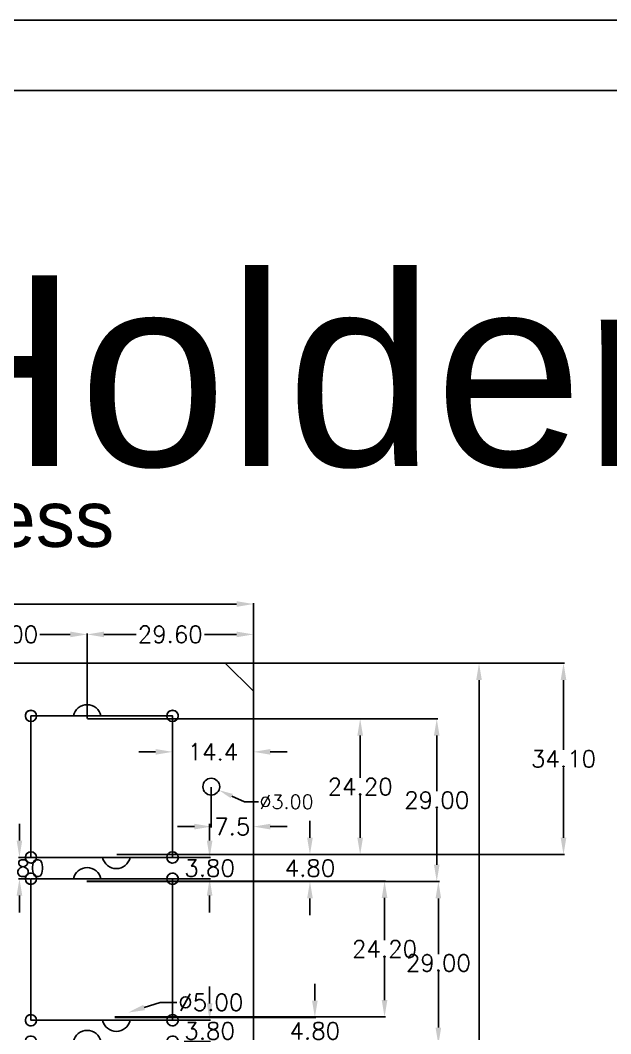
# Model space of a CAD drawing. Header units: millimetres. Extents: x -257 to 257, y -194 to 194.
# Drawn here: x 43.5 to 148.6, y 14 to 194.5 of the extents above; entities that cross this region are included whole.
import ezdxf

# ---------------------------------------------------------------- set-up
doc = ezdxf.new("R2010")
doc.units = ezdxf.units.MM
for name, color, linetype in [('border', 5, 'Continuous'), ('Corner holes', 6, 'Continuous'), ('Glass holder', 1, 'Continuous'), ('Glass holder dimensions', 7, 'Continuous'), ('Square cut-outs', 7, 'Continuous')]:
    doc.layers.add(name, color=color, linetype=linetype)
doc.styles.add('Arial', font='arial.ttf')
doc.styles.get("Standard").update_dxf_attribs({"font": 'txt_____.ttf'})
doc.dimstyles.new('COPY_1_OF_STANDARD', dxfattribs={"dimtxt": 2.5, "dimasz": 2.5, "dimexe": 0.09, "dimexo": 0.031, "dimgap": 0.045, "dimtad": 0, "dimtih": 1, "dimtoh": 1, "dimzin": 0, "dimdsep": 46, "dimtxsty": 'Standard', "dimsah": 1, "dimcen": 0, "dimadec": 0, "dimazin": 0, "dimtfac": 1, "dimtdec": 4, "dimtofl": 0, "dimtmove": 0, "dimatfit": 3, "dimfxl": 1, "dimtolj": 1, "dimtzin": 0, "dimarcsym": 0})
doc.dimstyles.get("Standard").update_dxf_attribs({"dimtxt": 3, "dimasz": 3, "dimexe": 0.18, "dimexo": 0.063, "dimgap": 0.09, "dimtad": 0, "dimtih": 1, "dimtoh": 1, "dimzin": 0, "dimdsep": 46, "dimtxsty": 'Standard', "dimsah": 1, "dimcen": 0, "dimadec": 0, "dimazin": 0, "dimtfac": 1, "dimtdec": 4, "dimtofl": 0, "dimtmove": 0, "dimatfit": 3, "dimfxl": 1, "dimtolj": 1, "dimtzin": 0, "dimarcsym": 0})

# ---------------------------------------------------------------- blocks, each defined once
blk = doc.blocks.new('*D81')
at = {"layer": 'Defpoints', "color": 0, "transparency": 16777216}
for p in [(85, 90.53), (-85, 80), (85, 80)]:
    blk.add_point(p, dxfattribs=at)
at = {"layer": 'Glass holder dimensions', "color": 0, "linetype": 'ByBlock', "lineweight": -2, "transparency": 16777216}
for p, q in [((-85, 80.06), (-85, 90.71)), ((-82, 90.53), (-5.88, 90.53)), ((82, 90.53), (5.88, 90.53)), ((85, 80.06), (85, 90.71))]:
    blk.add_line(p, q, dxfattribs=at)
at = {"layer": 'Glass holder dimensions', "color": 0, "transparency": 16777216}
for points in [[(-82, 91.03), (-82, 90.03), (-85, 90.53)], [(82, 90.03), (82, 91.03), (85, 90.53)]]:
    blk.add_solid(points, dxfattribs=at)
at = {"layer": 'Glass holder dimensions', "color": 0, "transparency": 16777216, "insert": (0, 90.53), "char_height": 3, "attachment_point": 5}
blk.add_mtext('\\A1;170.0', dxfattribs=at)
blk = doc.blocks.new('*D84')
at = {"layer": 'Defpoints', "color": 0, "transparency": 16777216}
for p in [(85, 80), (70.6, 70.6), (85, 64.2)]:
    blk.add_point(p, dxfattribs=at)
at = {"layer": 'Glass holder dimensions', "color": 0, "linetype": 'ByBlock', "lineweight": -2, "transparency": 16777216}
for p, q in [((85, 79.94), (85, 64.02)), ((70.6, 70.54), (70.6, 64.02)), ((67.6, 64.2), (64.6, 64.2)), ((88, 64.2), (91, 64.2))]:
    blk.add_line(p, q, dxfattribs=at)
at = {"layer": 'Glass holder dimensions', "color": 0, "transparency": 16777216}
for points in [[(67.6, 63.7), (67.6, 64.7), (70.6, 64.2)], [(88, 64.7), (88, 63.7), (85, 64.2)]]:
    blk.add_solid(points, dxfattribs=at)
at = {"layer": 'Glass holder dimensions', "color": 0, "transparency": 16777216, "insert": (77.8, 64.2), "char_height": 3, "attachment_point": 5}
blk.add_mtext('\\A1;14.4', dxfattribs=at)
blk = doc.blocks.new('*D86')
at = {"layer": 'Defpoints', "color": 0, "transparency": 16777216}
for p in [(85, 79.94), (77.5, 58), (85, 50.89)]:
    blk.add_point(p, dxfattribs=at)
at = {"layer": 'Glass holder dimensions', "color": 0, "linetype": 'ByBlock', "lineweight": -2, "transparency": 16777216}
for p, q in [((85, 79.87), (85, 50.71)), ((77.5, 57.94), (77.5, 50.71)), ((74.5, 50.89), (71.5, 50.89)), ((88, 50.89), (91, 50.89))]:
    blk.add_line(p, q, dxfattribs=at)
at = {"layer": 'Glass holder dimensions', "color": 0, "transparency": 16777216}
for points in [[(74.5, 50.39), (74.5, 51.39), (77.5, 50.89)], [(88, 51.39), (88, 50.39), (85, 50.89)]]:
    blk.add_solid(points, dxfattribs=at)
at = {"layer": 'Glass holder dimensions', "color": 0, "transparency": 16777216, "insert": (81.25, 50.89), "char_height": 3, "attachment_point": 5}
blk.add_mtext('\\A1;7.5', dxfattribs=at)
blk = doc.blocks.new('*D108')
at = {"layer": 'Defpoints', "color": 0, "transparency": 16777216}
for p in [(26.4, 85.12), (26.4, 70.1), (55.4, 70.1)]:
    blk.add_point(p, dxfattribs=at)
at = {"layer": 'Glass holder dimensions', "color": 0, "linetype": 'ByBlock', "lineweight": -2, "transparency": 16777216}
for p, q in [((26.4, 70.16), (26.4, 85.3)), ((29.4, 85.12), (34.81, 85.12)), ((52.4, 85.12), (46.99, 85.12)), ((55.4, 70.16), (55.4, 85.3))]:
    blk.add_line(p, q, dxfattribs=at)
at = {"layer": 'Glass holder dimensions', "color": 0, "transparency": 16777216}
for points in [[(29.4, 85.62), (29.4, 84.62), (26.4, 85.12)], [(52.4, 84.62), (52.4, 85.62), (55.4, 85.12)]]:
    blk.add_solid(points, dxfattribs=at)
at = {"layer": 'Glass holder dimensions', "color": 0, "transparency": 16777216, "insert": (40.9, 85.12), "char_height": 3, "attachment_point": 5}
blk.add_mtext('\\A1;29.00', dxfattribs=at)
blk = doc.blocks.new('*D109')
at = {"layer": 'Defpoints', "color": 0, "transparency": 16777216}
for p in [(85, 85.12), (55.4, 70.1), (85, 70.1)]:
    blk.add_point(p, dxfattribs=at)
at = {"layer": 'Glass holder dimensions', "color": 0, "linetype": 'ByBlock', "lineweight": -2, "transparency": 16777216}
for p, q in [((55.4, 70.16), (55.4, 85.3)), ((58.4, 85.12), (64.11, 85.12)), ((82, 85.12), (76.29, 85.12)), ((85, 70.16), (85, 85.3))]:
    blk.add_line(p, q, dxfattribs=at)
at = {"layer": 'Glass holder dimensions', "color": 0, "transparency": 16777216}
for points in [[(58.4, 85.62), (58.4, 84.62), (55.4, 85.12)], [(82, 84.62), (82, 85.62), (85, 85.12)]]:
    blk.add_solid(points, dxfattribs=at)
at = {"layer": 'Glass holder dimensions', "color": 0, "transparency": 16777216, "insert": (70.2, 85.12), "char_height": 3, "attachment_point": 5}
blk.add_mtext('\\A1;29.60', dxfattribs=at)
blk = doc.blocks.new('*D112')
at = {"layer": 'Defpoints', "color": 0, "transparency": 16777216}
for p in [(62.68, 17.76), (57.92, 16.24)]:
    blk.add_point(p, dxfattribs=at)
at = {"layer": 'Glass holder dimensions', "color": 0, "linetype": 'ByBlock', "lineweight": -2, "transparency": 16777216}
for p in [(65.54, 18.67), (71.4, 19.59)]:
    blk.add_line(p, (68.4, 19.59), dxfattribs=at)
at = {"layer": 'Glass holder dimensions', "color": 0, "transparency": 16777216}
blk.add_solid([(65.39, 19.15), (65.69, 18.2), (62.68, 17.76)], dxfattribs=at)
at = {"layer": 'Glass holder dimensions', "color": 0, "transparency": 16777216, "insert": (77.42, 19.59), "char_height": 3, "attachment_point": 5}
blk.add_mtext('\\A1;%%c5.00', dxfattribs=at)
blk = doc.blocks.new('*D115')
at = {"layer": 'Defpoints', "color": 0, "transparency": 16777216}
for p in [(55.4, 70.1), (60.6, 45.9), (104.01, 45.9)]:
    blk.add_point(p, dxfattribs=at)
at = {"layer": 'Glass holder dimensions', "color": 0, "linetype": 'ByBlock', "lineweight": -2, "transparency": 16777216}
for p, q in [((55.46, 70.1), (104.19, 70.1)), ((104.01, 67.1), (104.01, 59.59)), ((104.01, 48.9), (104.01, 56.41)), ((60.66, 45.9), (104.19, 45.9))]:
    blk.add_line(p, q, dxfattribs=at)
at = {"layer": 'Glass holder dimensions', "color": 0, "transparency": 16777216}
for points in [[(104.51, 67.1), (103.51, 67.1), (104.01, 70.1)], [(103.51, 48.9), (104.51, 48.9), (104.01, 45.9)]]:
    blk.add_solid(points, dxfattribs=at)
at = {"layer": 'Glass holder dimensions', "color": 0, "transparency": 16777216, "insert": (104.01, 58), "char_height": 3, "attachment_point": 5}
blk.add_mtext('\\A1;24.20', dxfattribs=at)
blk = doc.blocks.new('*D116')
at = {"layer": 'Defpoints', "color": 0, "transparency": 16777216}
for p in [(55.3, 41.2), (60.3, 17), (108.35, 17)]:
    blk.add_point(p, dxfattribs=at)
at = {"layer": 'Glass holder dimensions', "color": 0, "linetype": 'ByBlock', "lineweight": -2, "transparency": 16777216}
for p, q in [((55.36, 41.2), (108.53, 41.2)), ((108.35, 38.2), (108.35, 30.69)), ((108.35, 20), (108.35, 27.51)), ((60.36, 17), (108.53, 17))]:
    blk.add_line(p, q, dxfattribs=at)
at = {"layer": 'Glass holder dimensions', "color": 0, "transparency": 16777216}
for points in [[(108.85, 38.2), (107.85, 38.2), (108.35, 41.2)], [(107.85, 20), (108.85, 20), (108.35, 17)]]:
    blk.add_solid(points, dxfattribs=at)
at = {"layer": 'Glass holder dimensions', "color": 0, "transparency": 16777216, "insert": (108.35, 29.1), "char_height": 3, "attachment_point": 5}
blk.add_mtext('\\A1;24.20', dxfattribs=at)
blk = doc.blocks.new('*D126')
at = {"layer": 'Defpoints', "color": 0, "transparency": 16777216}
for p in [(45.4, 45.4), (43.35, 41.6), (45.3, 41.6)]:
    blk.add_point(p, dxfattribs=at)
at = {"layer": 'Glass holder dimensions', "color": 0, "linetype": 'ByBlock', "lineweight": -2, "transparency": 16777216}
for p, q in [((43.35, 48.4), (43.35, 51.4)), ((45.34, 45.4), (43.17, 45.4)), ((45.24, 41.6), (43.17, 41.6)), ((43.35, 38.6), (43.35, 35.6))]:
    blk.add_line(p, q, dxfattribs=at)
at = {"layer": 'Glass holder dimensions', "color": 0, "transparency": 16777216}
for points in [[(42.85, 48.4), (43.85, 48.4), (43.35, 45.4)], [(43.85, 38.6), (42.85, 38.6), (43.35, 41.6)]]:
    blk.add_solid(points, dxfattribs=at)
at = {"layer": 'Glass holder dimensions', "color": 0, "transparency": 16777216, "insert": (43.35, 43.5), "char_height": 3, "attachment_point": 5}
blk.add_mtext('\\A1;3.80', dxfattribs=at)
blk = doc.blocks.new('*D127')
at = {"layer": 'Defpoints', "color": 0, "transparency": 16777216}
for p in [(70.5, 16.4), (70.6, 12.6), (77.21, 12.6)]:
    blk.add_point(p, dxfattribs=at)
at = {"layer": 'Glass holder dimensions', "color": 0, "linetype": 'ByBlock', "lineweight": -2, "transparency": 16777216}
for p, q in [((77.21, 19.4), (77.21, 22.4)), ((70.56, 16.4), (77.39, 16.4)), ((70.66, 12.6), (77.39, 12.6)), ((77.21, 9.6), (77.21, 6.6))]:
    blk.add_line(p, q, dxfattribs=at)
at = {"layer": 'Glass holder dimensions', "color": 0, "transparency": 16777216}
for points in [[(76.71, 19.4), (77.71, 19.4), (77.21, 16.4)], [(77.71, 9.6), (76.71, 9.6), (77.21, 12.6)]]:
    blk.add_solid(points, dxfattribs=at)
at = {"layer": 'Glass holder dimensions', "color": 0, "transparency": 16777216, "insert": (77.21, 14.5), "char_height": 3, "attachment_point": 5}
blk.add_mtext('\\A1;3.80', dxfattribs=at)
blk = doc.blocks.new('*D128')
at = {"layer": 'Defpoints', "color": 0, "transparency": 16777216}
for p in [(70.6, 45.4), (70.5, 41.6), (77.21, 41.6)]:
    blk.add_point(p, dxfattribs=at)
at = {"layer": 'Glass holder dimensions', "color": 0, "linetype": 'ByBlock', "lineweight": -2, "transparency": 16777216}
for p, q in [((77.21, 48.4), (77.21, 51.4)), ((70.66, 45.4), (77.39, 45.4)), ((70.56, 41.6), (77.39, 41.6)), ((77.21, 38.6), (77.21, 35.6))]:
    blk.add_line(p, q, dxfattribs=at)
at = {"layer": 'Glass holder dimensions', "color": 0, "transparency": 16777216}
for points in [[(76.71, 48.4), (77.71, 48.4), (77.21, 45.4)], [(77.71, 38.6), (76.71, 38.6), (77.21, 41.6)]]:
    blk.add_solid(points, dxfattribs=at)
at = {"layer": 'Glass holder dimensions', "color": 0, "transparency": 16777216, "insert": (77.21, 43.5), "char_height": 3, "attachment_point": 5}
blk.add_mtext('\\A1;3.80', dxfattribs=at)
blk = doc.blocks.new('*D134')
at = {"layer": 'Defpoints', "color": 0, "transparency": 16777216}
for p in [(60.6, 45.9), (55.3, 41.1), (95.07, 41.1)]:
    blk.add_point(p, dxfattribs=at)
at = {"layer": 'Glass holder dimensions', "color": 0, "linetype": 'ByBlock', "lineweight": -2, "transparency": 16777216}
for p, q in [((95.07, 48.9), (95.07, 51.9)), ((60.66, 45.9), (95.25, 45.9)), ((55.36, 41.1), (95.25, 41.1)), ((95.07, 38.1), (95.07, 35.1))]:
    blk.add_line(p, q, dxfattribs=at)
at = {"layer": 'Glass holder dimensions', "color": 0, "transparency": 16777216}
for points in [[(94.57, 48.9), (95.57, 48.9), (95.07, 45.9)], [(95.57, 38.1), (94.57, 38.1), (95.07, 41.1)]]:
    blk.add_solid(points, dxfattribs=at)
at = {"layer": 'Glass holder dimensions', "color": 0, "transparency": 16777216, "insert": (95.07, 43.5), "char_height": 3, "attachment_point": 5}
blk.add_mtext('\\A1;4.80', dxfattribs=at)
blk = doc.blocks.new('*D135')
at = {"layer": 'Defpoints', "color": 0, "transparency": 16777216}
for p in [(60.3, 16.9), (55.4, 12.1), (95.94, 12.1)]:
    blk.add_point(p, dxfattribs=at)
at = {"layer": 'Glass holder dimensions', "color": 0, "linetype": 'ByBlock', "lineweight": -2, "transparency": 16777216}
for p, q in [((95.94, 19.9), (95.94, 22.9)), ((60.36, 16.9), (96.12, 16.9)), ((55.46, 12.1), (96.12, 12.1)), ((95.94, 9.1), (95.94, 6.1))]:
    blk.add_line(p, q, dxfattribs=at)
at = {"layer": 'Glass holder dimensions', "color": 0, "transparency": 16777216}
for points in [[(95.44, 19.9), (96.44, 19.9), (95.94, 16.9)], [(96.44, 9.1), (95.44, 9.1), (95.94, 12.1)]]:
    blk.add_solid(points, dxfattribs=at)
at = {"layer": 'Glass holder dimensions', "color": 0, "transparency": 16777216, "insert": (95.94, 14.5), "char_height": 3, "attachment_point": 5}
blk.add_mtext('\\A1;4.80', dxfattribs=at)
blk = doc.blocks.new('*D137')
at = {"layer": 'Defpoints', "color": 0, "transparency": 16777216}
for p in [(85, 80), (85, -80), (125.17, -80)]:
    blk.add_point(p, dxfattribs=at)
at = {"layer": 'Glass holder dimensions', "color": 0, "linetype": 'ByBlock', "lineweight": -2, "transparency": 16777216}
for p, q in [((85.06, 80), (125.35, 80)), ((125.17, 77), (125.17, 1.59)), ((125.17, -77), (125.17, -1.59)), ((85.06, -80), (125.35, -80))]:
    blk.add_line(p, q, dxfattribs=at)
at = {"layer": 'Glass holder dimensions', "color": 0, "transparency": 16777216}
for points in [[(125.67, 77), (124.67, 77), (125.17, 80)], [(124.67, -77), (125.67, -77), (125.17, -80)]]:
    blk.add_solid(points, dxfattribs=at)
at = {"layer": 'Glass holder dimensions', "color": 0, "transparency": 16777216, "insert": (125.17, 0), "char_height": 3, "attachment_point": 5}
blk.add_mtext('\\A1;160.00', dxfattribs=at)
blk = doc.blocks.new('*D138')
at = {"layer": 'Defpoints', "color": 0, "transparency": 16777216}
for p in [(55.4, 70.1), (55.3, 41.1), (117.64, 41.1)]:
    blk.add_point(p, dxfattribs=at)
at = {"layer": 'Glass holder dimensions', "color": 0, "linetype": 'ByBlock', "lineweight": -2, "transparency": 16777216}
for p, q in [((55.46, 70.1), (117.82, 70.1)), ((117.64, 67.1), (117.64, 57.19)), ((117.64, 44.1), (117.64, 54.01)), ((55.36, 41.1), (117.82, 41.1))]:
    blk.add_line(p, q, dxfattribs=at)
at = {"layer": 'Glass holder dimensions', "color": 0, "transparency": 16777216}
for points in [[(118.14, 67.1), (117.14, 67.1), (117.64, 70.1)], [(117.14, 44.1), (118.14, 44.1), (117.64, 41.1)]]:
    blk.add_solid(points, dxfattribs=at)
at = {"layer": 'Glass holder dimensions', "color": 0, "transparency": 16777216, "insert": (117.64, 55.6), "char_height": 3, "attachment_point": 5}
blk.add_mtext('\\A1;29.00', dxfattribs=at)
blk = doc.blocks.new('*D139')
at = {"layer": 'Defpoints', "color": 0, "transparency": 16777216}
for p in [(55.3, 41.1), (55.4, 12.1), (117.93, 12.1)]:
    blk.add_point(p, dxfattribs=at)
at = {"layer": 'Glass holder dimensions', "color": 0, "linetype": 'ByBlock', "lineweight": -2, "transparency": 16777216}
for p, q in [((55.36, 41.1), (118.11, 41.1)), ((117.93, 38.1), (117.93, 28.19)), ((117.93, 15.1), (117.93, 25.01)), ((55.46, 12.1), (118.11, 12.1))]:
    blk.add_line(p, q, dxfattribs=at)
at = {"layer": 'Glass holder dimensions', "color": 0, "transparency": 16777216}
for points in [[(118.43, 38.1), (117.43, 38.1), (117.93, 41.1)], [(117.43, 15.1), (118.43, 15.1), (117.93, 12.1)]]:
    blk.add_solid(points, dxfattribs=at)
at = {"layer": 'Glass holder dimensions', "color": 0, "transparency": 16777216, "insert": (117.93, 26.6), "char_height": 3, "attachment_point": 5}
blk.add_mtext('\\A1;29.00', dxfattribs=at)
blk = doc.blocks.new('*D143')
at = {"layer": 'Defpoints', "color": 0, "transparency": 16777216}
for p in [(60.6, 80), (140.21, 80), (60.6, 45.9)]:
    blk.add_point(p, dxfattribs=at)
at = {"layer": 'Glass holder dimensions', "color": 0, "linetype": 'ByBlock', "lineweight": -2, "transparency": 16777216}
for p, q in [((60.66, 80), (140.39, 80)), ((140.21, 77), (140.21, 64.54)), ((140.21, 48.9), (140.21, 61.36)), ((60.66, 45.9), (140.39, 45.9))]:
    blk.add_line(p, q, dxfattribs=at)
at = {"layer": 'Glass holder dimensions', "color": 0, "transparency": 16777216}
for points in [[(140.71, 77), (139.71, 77), (140.21, 80)], [(139.71, 48.9), (140.71, 48.9), (140.21, 45.9)]]:
    blk.add_solid(points, dxfattribs=at)
at = {"layer": 'Glass holder dimensions', "color": 0, "transparency": 16777216, "insert": (140.21, 62.95), "char_height": 3, "attachment_point": 5}
blk.add_mtext('\\A1;34.10', dxfattribs=at)
blk = doc.blocks.new('*D153')
at = {"layer": 'Defpoints', "color": 0, "transparency": 16777216}
for p in [(76.14, 58.62), (78.86, 57.38)]:
    blk.add_point(p, dxfattribs=at)
at = {"layer": 'Glass holder dimensions', "color": 0, "linetype": 'ByBlock', "lineweight": -2, "transparency": 16777216}
for p in [(81.14, 56.34), (85.91, 55.3)]:
    blk.add_line(p, (83.41, 55.3), dxfattribs=at)
at = {"layer": 'Glass holder dimensions', "color": 0, "transparency": 16777216}
blk.add_solid([(81.31, 56.72), (80.96, 55.96), (78.86, 57.38)], dxfattribs=at)
at = {"layer": 'Glass holder dimensions', "color": 0, "transparency": 16777216, "insert": (90.9, 55.3), "char_height": 2.5, "attachment_point": 5}
blk.add_mtext('\\A1;%%c3.00', dxfattribs=at)

msp = doc.modelspace()

# ---------------------------------------------------------------- linework, layer by layer
at = {"layer": 'border'}
for p, q in [((-257, 194.5), (257, 194.5)), ((-244.5, 182), (244.5, 182))]:
    msp.add_line(p, q, dxfattribs=at)
at = {"layer": 'Corner holes'}
for centre in [(45.4, 70.6), (70.6, 70.6), (45.4, 45.4), (70.6, 45.4), (45.4, 41.6), (70.6, 41.6), (45.4, 16.4), (70.6, 16.4)]:
    msp.add_circle(centre, 1, dxfattribs=at)
at = {"layer": 'Glass holder'}
for p, q in [((80, 80, 2), (80, 80)), ((85, 75, 2), (85, 75)), ((46.4, 70.6, 2), (46.4, 70.6)), ((52.951, 70.6, 2), (52.951, 70.6)), ((57.849, 70.6), (57.849, 70.6, 2)), ((69.6, 70.6, 2), (69.6, 70.6)), ((45.4, 69.6, 2), (45.4, 69.6)), ((70.6, 69.6, 2), (70.6, 69.6)), ((45.4, 46.4, 2), (45.4, 46.4)), ((46.4, 45.4, 2), (46.4, 45.4)), ((58.151, 45.4, 2), (58.151, 45.4)), ((63.049, 45.4, 2), (63.049, 45.4)), ((69.6, 45.4, 2), (69.6, 45.4)), ((70.6, 46.4, 2), (70.6, 46.4)), ((46.4, 41.6, 2), (46.4, 41.6)), ((52.951, 41.6, 2), (52.951, 41.6)), ((57.849, 41.6), (57.849, 41.6, 2)), ((69.6, 41.6, 2), (69.6, 41.6)), ((45.4, 40.6, 2), (45.4, 40.6)), ((70.6, 40.6, 2), (70.6, 40.6)), ((45.4, 17.4, 2), (45.4, 17.4)), ((46.4, 16.4, 2), (46.4, 16.4)), ((58.151, 16.4, 2), (58.151, 16.4)), ((63.049, 16.4, 2), (63.049, 16.4)), ((69.6, 16.4, 2), (69.6, 16.4)), ((70.6, 17.4, 2), (70.6, 17.4))]:
    msp.add_line(p, q, dxfattribs=at)
at = {"layer": 'Glass holder', "flags": 128}
for points in [[(46.4, 70.6), (52.951, 70.6, -0.8164966), (57.849, 70.6), (69.6, 70.6, -2.4142136), (70.6, 69.6), (70.6, 46.4, -2.4142136), (69.6, 45.4), (63.049, 45.4, -0.8164966), (58.151, 45.4), (46.4, 45.4, -2.4142136), (45.4, 46.4), (45.4, 69.6, -2.4142136), (46.4, 70.6, 2.4575871)], [(46.4, 70.6), (52.951, 70.6, -0.8164966), (57.849, 70.6), (69.6, 70.6, -2.4142136), (70.6, 69.6), (70.6, 46.4, -2.4142136), (69.6, 45.4), (63.049, 45.4, -0.8164966), (58.151, 45.4), (46.4, 45.4, -2.4142136), (45.4, 46.4), (45.4, 69.6, -2.4142136), (46.4, 70.6, 2.4575871)], [(46.4, 70.6), (52.951, 70.6, -0.8164966), (57.849, 70.6), (69.6, 70.6, -2.4142136), (70.6, 69.6), (70.6, 46.4, -2.4142136), (69.6, 45.4), (63.049, 45.4, -0.8164966), (58.151, 45.4), (46.4, 45.4, -2.4142136), (45.4, 46.4), (45.4, 69.6, -2.4142136), (46.4, 70.6, 2.4575871)], [(46.4, 70.6), (52.951, 70.6, -0.8164966), (57.849, 70.6), (69.6, 70.6, -2.4142136), (70.6, 69.6), (70.6, 46.4, -2.4142136), (69.6, 45.4), (63.049, 45.4, -0.8164966), (58.151, 45.4), (46.4, 45.4, -2.4142136), (45.4, 46.4), (45.4, 69.6, -2.4142136), (46.4, 70.6, 2.4575871)], [(46.4, 41.6), (52.951, 41.6, -0.8164966), (57.849, 41.6), (69.6, 41.6, -2.4142136), (70.6, 40.6), (70.6, 17.4, -2.4142136), (69.6, 16.4), (63.049, 16.4, -0.8164966), (58.151, 16.4), (46.4, 16.4, -2.4142136), (45.4, 17.4), (45.4, 40.6, -2.4142136), (46.4, 41.6, 2.4575871)], [(46.4, 41.6), (52.951, 41.6, -0.8164966), (57.849, 41.6), (69.6, 41.6, -2.4142136), (70.6, 40.6), (70.6, 17.4, -2.4142136), (69.6, 16.4), (63.049, 16.4, -0.8164966), (58.151, 16.4), (46.4, 16.4, -2.4142136), (45.4, 17.4), (45.4, 40.6, -2.4142136), (46.4, 41.6, 2.4575871)], [(46.4, 41.6), (52.951, 41.6, -0.8164966), (57.849, 41.6), (69.6, 41.6, -2.4142136), (70.6, 40.6), (70.6, 17.4, -2.4142136), (69.6, 16.4), (63.049, 16.4, -0.8164966), (58.151, 16.4), (46.4, 16.4, -2.4142136), (45.4, 17.4), (45.4, 40.6, -2.4142136), (46.4, 41.6, 2.4575871)], [(46.4, 41.6), (52.951, 41.6, -0.8164966), (57.849, 41.6), (69.6, 41.6, -2.4142136), (70.6, 40.6), (70.6, 17.4, -2.4142136), (69.6, 16.4), (63.049, 16.4, -0.8164966), (58.151, 16.4), (46.4, 16.4, -2.4142136), (45.4, 17.4), (45.4, 40.6, -2.4142136), (46.4, 41.6, 2.4575871)], [(46.4, 12.6), (52.951, 12.6, -0.8164966), (57.849, 12.6), (69.6, 12.6, -2.4142136), (70.6, 11.6), (70.6, -11.6, -2.4142136), (69.6, -12.6), (63.049, -12.6, -0.8164966), (58.151, -12.6), (46.4, -12.6, -2.4142136), (45.4, -11.6), (45.4, 11.6, -2.4142136), (46.4, 12.6, 2.4575871)], [(46.4, 12.6), (52.951, 12.6, -0.8164966), (57.849, 12.6), (69.6, 12.6, -2.4142136), (70.6, 11.6), (70.6, -11.6, -2.4142136), (69.6, -12.6), (63.049, -12.6, -0.8164966), (58.151, -12.6), (46.4, -12.6, -2.4142136), (45.4, -11.6), (45.4, 11.6, -2.4142136), (46.4, 12.6, 2.4575871)], [(46.4, 12.6), (52.951, 12.6, -0.8164966), (57.849, 12.6), (69.6, 12.6, -2.4142136), (70.6, 11.6), (70.6, -11.6, -2.4142136), (69.6, -12.6), (63.049, -12.6, -0.8164966), (58.151, -12.6), (46.4, -12.6, -2.4142136), (45.4, -11.6), (45.4, 11.6, -2.4142136), (46.4, 12.6, 2.4575871)], [(46.4, 12.6), (52.951, 12.6, -0.8164966), (57.849, 12.6), (69.6, 12.6, -2.4142136), (70.6, 11.6), (70.6, -11.6, -2.4142136), (69.6, -12.6), (63.049, -12.6, -0.8164966), (58.151, -12.6), (46.4, -12.6, -2.4142136), (45.4, -11.6), (45.4, 11.6, -2.4142136), (46.4, 12.6, 2.4575871)]]:
    msp.add_lwpolyline(points, format="xyb", dxfattribs=at)
at = {"layer": 'Glass holder'}
for points in [[(-80, 80, 0), (80, 80, 0), (85, 75, 0), (85, -75, 0), (80, -80, 0), (-80, -80, 0), (-85, -75, 0), (-85, 75, 0), (-80, 80, 0)], [(-80, 80, 2), (80, 80, 2), (85, 75, 2), (85, -75, 2), (80, -80, 2), (-80, -80, 2), (-85, -75, 2), (-85, 75, 2), (-80, 80, 2)]]:
    msp.add_polyline3d(points, dxfattribs=at)
for centre in [(77.5, 58), (77.5, 58, 2)]:
    msp.add_circle(centre, 1.5, dxfattribs=at)
at = {"layer": 'Square cut-outs', "flags": 128}
for points in [[(45.4, 70.6), (70.6, 70.6), (70.6, 45.4), (45.4, 45.4)], [(45.4, 41.6), (70.6, 41.6), (70.6, 16.4), (45.4, 16.4)]]:
    msp.add_lwpolyline(points, close=True, dxfattribs=at)

# ---------------------------------------------------------------- texts
at = {"layer": 'Glass holder', "linetype": 'Continuous', "lineweight": -3, "style": 'Arial'}
for s, height, p in [('Device Holder', 34, (-138.758, 115.095)), ('1mm thick stainless ', 10, (-61.64, 100.711))]:
    msp.add_text(s, height=height, dxfattribs=at).set_placement(p)

# ---------------------------------------------------------------- dimensions: what is measured, and where the dimension line sits
at = {"layer": 'Glass holder dimensions'}
for base, p1, p2, override, picture, middle in [((85, 90.529), (-85, 80), (85, 80), {"dimexe": 0.18, "dimexo": 0.063, "dimgap": 0.09, "dimdec": 1, "dimtxsty": 'Standard', "dimtfillclr": 7}, '*D81', (0, 90.529)), ((26.4, 85.116), (55.4, 70.1), (26.4, 70.1), {"dimexe": 0.18, "dimexo": 0.063, "dimgap": 0.09, "dimtxsty": 'Standard', "dimtfillclr": 7}, '*D108', (40.9, 85.116)), ((85, 85.116), (55.4, 70.1), (85, 70.1), {"dimexe": 0.18, "dimexo": 0.063, "dimgap": 0.09, "dimtxsty": 'Standard', "dimtfillclr": 7}, '*D109', (70.2, 85.116)), ((85, 64.198), (70.6, 70.6), (85, 80), {"dimexe": 0.18, "dimexo": 0.063, "dimgap": 0.09, "dimdec": 1, "dimtxsty": 'Standard', "dimtfillclr": 7}, '*D84', (77.8, 64.198)), ((85, 50.888), (77.5, 58), (85, 79.937), {"dimexe": 0.18, "dimexo": 0.063, "dimgap": 0.09, "dimdec": 1, "dimtxsty": 'Standard', "dimtfillclr": 7}, '*D86', (81.25, 50.888))]:
    dim = msp.add_linear_dim(base=base, p1=p1, p2=p2, dimstyle='Standard', override=override, dxfattribs=at)
    dim.commit()
    dim.dimension.update_dxf_attribs({"geometry": picture, "text_midpoint": middle})
for base, p1, p2, picture, middle in [((140.211, 80), (60.6, 45.9), (60.6, 80), '*D143', (140.211, 62.95)), ((125.165, -80), (85, 80), (85, -80), '*D137', (125.165, 0)), ((117.642, 41.1), (55.4, 70.1), (55.3, 41.1), '*D138', (117.642, 55.6)), ((104.007, 45.9), (55.4, 70.1), (60.6, 45.9), '*D115', (104.007, 58)), ((43.352, 41.6), (45.4, 45.4), (45.3, 41.6), '*D126', (43.352, 43.5)), ((95.073, 41.1), (60.6, 45.9), (55.3, 41.1), '*D134', (95.073, 43.5)), ((77.206, 41.6), (70.6, 45.4), (70.5, 41.6), '*D128', (77.206, 43.5)), ((108.347, 17), (55.3, 41.2), (60.3, 17), '*D116', (108.347, 29.1)), ((117.931, 12.1), (55.3, 41.1), (55.4, 12.1), '*D139', (117.931, 26.6)), ((95.941, 12.1), (60.3, 16.9), (55.4, 12.1), '*D135', (95.941, 14.5)), ((77.206, 12.6), (70.5, 16.4), (70.6, 12.6), '*D127', (77.206, 14.5))]:
    dim = msp.add_linear_dim(base=base, p1=p1, p2=p2, angle=90, dimstyle='Standard', override={"dimexe": 0.18, "dimexo": 0.063, "dimgap": 0.09, "dimtxsty": 'Standard', "dimtfillclr": 7}, dxfattribs=at)
    dim.commit()
    dim.dimension.update_dxf_attribs({"geometry": picture, "text_midpoint": middle})
for p1, p2, dimstyle, override, picture, middle in [((76.136, 58.624), (78.864, 57.376), 'COPY_1_OF_STANDARD', {"dimtxsty": 'Standard'}, '*D153', (90.897, 55.298)), ((57.919, 16.239), (62.681, 17.761), 'Standard', {"dimexe": 0.18, "dimexo": 0.063, "dimgap": 0.09, "dimtxsty": 'Standard', "dimtfillclr": 7}, '*D112', (77.415, 19.588))]:
    dim = msp.add_diameter_dim_2p(p1=p1, p2=p2, dimstyle=dimstyle, override=override, dxfattribs=at)
    dim.commit()
    dim.dimension.update_dxf_attribs({"geometry": picture, "text_midpoint": middle})

doc.saveas('drawing.dxf')
